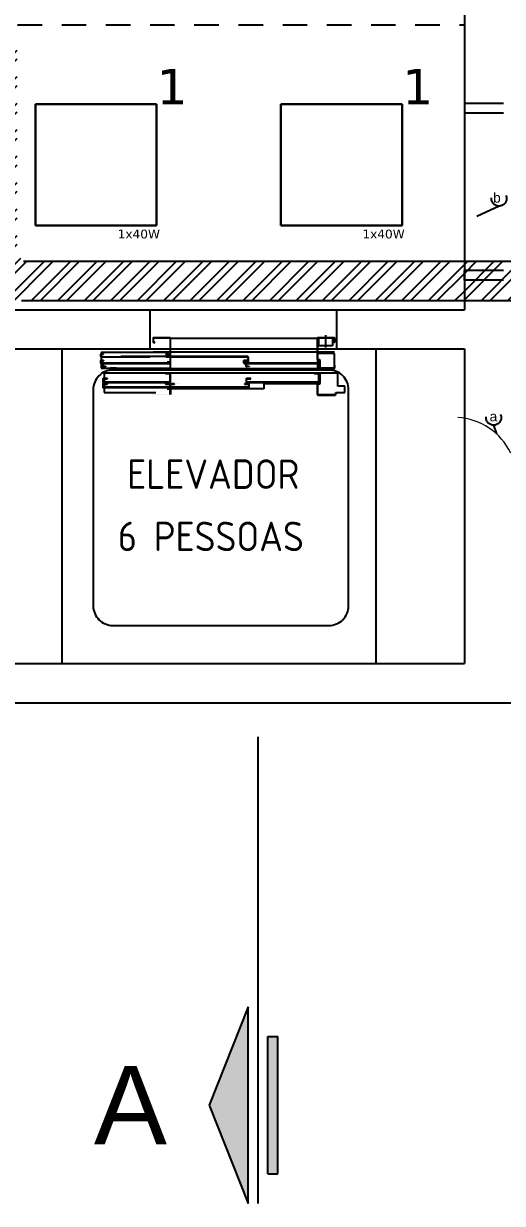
# Model space of a CAD drawing. Header units: metres. Extents: x 3257.7 to 3310.8, y 1679.5 to 1717.1.
# Drawn here: x 3269.71 to 3272.14, y 1691.54 to 1697.54 of the extents above; entities that cross this region are included whole.
import ezdxf
from ezdxf.enums import TextEntityAlignment as Align

# ---------------------------------------------------------------- set-up
doc = ezdxf.new("R2010")
doc.units = ezdxf.units.M
for name, pattern in [('CENTER', [2, 1.25, -0.25, 0.25, -0.25]), ('HIDDEN', [0.375, 0.25, -0.125]), ('HIDDEN2', [0.1875, 0.125, -0.0625])]:
    doc.linetypes.add(name, pattern=pattern)
for name, color, linetype in [('BLOCOS', 1, 'Continuous'), ('ELETROCALHA NO FORRO', 6, 'Continuous'), ('PAREDE', 4, 'Continuous'), ('PROJECAO', 1, 'HIDDEN2'), ('VISTA', 251, 'Continuous')]:
    doc.layers.add(name, color=color, linetype=linetype)
doc.layers.add('DLX_BLD1_LUM', color=7, linetype='Continuous', true_color=0x55aa00)
doc.layers.add('DLX_BLD1_LUMKEY_IDX', color=7, linetype='Continuous', true_color=0x969696)
doc.layers.add('Elet TEXT TOMADAS', color=7, linetype='Continuous', lineweight=0)
doc.layers.add('ELETRODUTOS', color=5, linetype='Continuous', lineweight=20)
doc.styles.get("Standard").update_dxf_attribs({"font": 'arial.ttf'})
doc.styles.add('TableTextStyle', font='')
doc.styles.add('TCTABELA-TXT', font='isocp.shx')
doc.styles.get('TableTextStyle').set_extended_font_data('VERDANA.TTF')

# ---------------------------------------------------------------- blocks, each defined once
blk = doc.blocks.new('ntc')
for p, q in [((0, 0.25), (-0.5, 0.05)), ((0.5, 0.05), (0, 0.25)), ((-0.5, 0.05), (0.5, 0.05)), ((-0.35, -0.05), (0.35, -0.05)), ((-0.35, -0.05), (-0.35, -0.1)), ((0.35, -0.05), (0.35, -0.1)), ((-0.35, -0.1), (0.35, -0.1))]:
    blk.add_line(p, q)
for points in [[(-0.5, 0.05), (0.5, 0.05), (0, 0.25), (0.5, 0.05)], [(-0.35, -0.1), (-0.35, -0.05), (0.35, -0.1), (0.35, -0.05)]]:
    blk.add_solid(points)

msp = doc.modelspace()

# ---------------------------------------------------------------- hatches: boundary and pattern name
at = {"layer": 'BLOCOS'}
h = msp.add_hatch(color=256, dxfattribs=at)
edge = h.paths.add_edge_path()
edge.add_line((3270.4363, 1695.8581), (3270.4505, 1695.8581))
edge.add_arc((3270.4505, 1695.8599), 0.00184, -90, 0)
edge.add_line((3270.4523, 1695.8599), (3270.4523, 1695.9441))
edge.add_arc((3270.4505, 1695.9441), 0.00184, 0, 90)
edge.add_line((3270.4505, 1695.9459), (3270.3663, 1695.9459))
edge.add_arc((3270.3663, 1695.9441), 0.00184, -270, -180)
edge.add_line((3270.3645, 1695.9441), (3270.3645, 1695.9238))
edge.add_arc((3270.3663, 1695.9238), 0.00184, -180, -90)
edge.add_line((3270.3663, 1695.922), (3270.3741, 1695.922))
edge.add_line((3270.3741, 1695.922), (3270.3741, 1695.9232))
edge.add_line((3270.3741, 1695.9232), (3270.3663, 1695.9232))
edge.add_arc((3270.3663, 1695.9238), 0.000639, -180, -90, ccw=False)
edge.add_line((3270.3657, 1695.9238), (3270.3657, 1695.9441))
edge.add_arc((3270.3663, 1695.9441), 0.000639, -270, -180, ccw=False)
edge.add_line((3270.3663, 1695.9447), (3270.4505, 1695.9447))
edge.add_arc((3270.4505, 1695.9441), 0.000639, -360, -270, ccw=False)
edge.add_line((3270.4511, 1695.9441), (3270.4511, 1695.8599))
edge.add_arc((3270.4505, 1695.8599), 0.000639, -450, -360, ccw=False)
edge.add_line((3270.4505, 1695.8593), (3270.4363, 1695.8593))
edge.add_line((3270.4363, 1695.8593), (3270.4363, 1695.8581))
h = msp.add_hatch(color=256, dxfattribs=at)
edge = h.paths.add_edge_path()
edge.add_line((3271.279, 1695.9232), (3271.2868, 1695.9232))
edge.add_arc((3271.2868, 1695.9238), 0.000639, -90, 0)
edge.add_line((3271.2874, 1695.9238), (3271.2874, 1695.9441))
edge.add_arc((3271.2868, 1695.9441), 0.000639, -360, -270)
edge.add_line((3271.2868, 1695.9447), (3271.2026, 1695.9447))
edge.add_arc((3271.2026, 1695.9441), 0.000639, -270, -180)
edge.add_line((3271.202, 1695.9441), (3271.202, 1695.8344))
edge.add_arc((3271.2026, 1695.8344), 0.000639, -180, -90)
edge.add_line((3271.2026, 1695.8338), (3271.2105, 1695.8338))
edge.add_arc((3271.2105, 1695.8307), 0.00303, -360, -270, ccw=False)
edge.add_line((3271.2136, 1695.8307), (3271.2136, 1695.7929))
edge.add_arc((3271.2142, 1695.7929), 0.000639, -180, -90)
edge.add_line((3271.2142, 1695.7922), (3271.2868, 1695.7922))
edge.add_arc((3271.2868, 1695.7929), 0.000639, -90, 0)
edge.add_line((3271.2874, 1695.7929), (3271.2874, 1695.8054))
edge.add_line((3271.2874, 1695.8054), (3271.2886, 1695.8054))
edge.add_line((3271.2886, 1695.8054), (3271.2886, 1695.7929))
edge.add_arc((3271.2868, 1695.7929), 0.00184, -90, 0, ccw=False)
edge.add_line((3271.2868, 1695.7911), (3271.2142, 1695.7911))
edge.add_arc((3271.2142, 1695.7929), 0.00184, -180, -90, ccw=False)
edge.add_line((3271.2124, 1695.7929), (3271.2124, 1695.8307))
edge.add_arc((3271.2105, 1695.8307), 0.00184, -360, -270)
edge.add_line((3271.2105, 1695.8326), (3271.2026, 1695.8326))
edge.add_arc((3271.2026, 1695.8344), 0.00184, -180, -90, ccw=False)
edge.add_line((3271.2008, 1695.8344), (3271.2008, 1695.9441))
edge.add_arc((3271.2026, 1695.9441), 0.00184, -270, -180, ccw=False)
edge.add_line((3271.2026, 1695.9459), (3271.2868, 1695.9459))
edge.add_arc((3271.2868, 1695.9441), 0.00184, -360, -270, ccw=False)
edge.add_line((3271.2886, 1695.9441), (3271.2886, 1695.9238))
edge.add_arc((3271.2868, 1695.9238), 0.00184, -90, 0, ccw=False)
edge.add_line((3271.2868, 1695.922), (3271.279, 1695.922))
edge.add_line((3271.279, 1695.922), (3271.279, 1695.9232))
at = {"layer": 'BLOCOS', "linetype": 'Continuous'}
h = msp.add_hatch(color=256, dxfattribs=at)
edge = h.paths.add_edge_path()
edge.add_arc((3270.4634, 1695.8615), 0.00239, -270, -180)
edge.add_line((3270.461, 1695.8615), (3270.461, 1695.8511))
edge.add_arc((3270.4634, 1695.8511), 0.00239, -180, -90)
edge.add_line((3270.4634, 1695.8487), (3270.8466, 1695.8487))
edge.add_arc((3270.8466, 1695.8475), 0.0012, -360, -270, ccw=False)
edge.add_line((3270.8478, 1695.8475), (3270.8478, 1695.8227))
edge.add_arc((3270.8466, 1695.8227), 0.0012, -90, 0, ccw=False)
edge.add_line((3270.8466, 1695.8215), (3270.8334, 1695.8215))
edge.add_line((3270.8334, 1695.8215), (3270.8334, 1695.8204))
edge.add_line((3270.8334, 1695.8204), (3270.8466, 1695.8204))
edge.add_arc((3270.8466, 1695.8227), 0.00239, -90, 0.00095)
edge.add_line((3270.8489, 1695.8227), (3270.8489, 1695.8475))
edge.add_arc((3270.8466, 1695.8475), 0.00239, -360, -270)
edge.add_line((3270.8466, 1695.8499), (3270.4634, 1695.8499))
edge.add_arc((3270.4634, 1695.8511), 0.0012, -180, -90, ccw=False)
edge.add_line((3270.4622, 1695.8511), (3270.4622, 1695.8615))
edge.add_arc((3270.4633, 1695.8615), 0.00116, -271.91251, -178.08749, ccw=False)
edge.add_line((3270.4634, 1695.8627), (3270.4745, 1695.8627))
edge.add_line((3270.4745, 1695.8627), (3270.4745, 1695.8639))
edge.add_line((3270.4745, 1695.8639), (3270.4634, 1695.8639))
h = msp.add_hatch(color=256, dxfattribs=at)
edge = h.paths.add_edge_path()
edge.add_line((3270.842, 1695.8312), (3270.842, 1695.8303))
edge.add_line((3270.842, 1695.8303), (3270.8288, 1695.8303))
edge.add_arc((3270.8288, 1695.8297), 0.000639, -270, -180)
edge.add_line((3270.8282, 1695.8297), (3270.8282, 1695.8157))
edge.add_arc((3270.8288, 1695.8157), 0.000639, -180, -90)
edge.add_line((3270.8288, 1695.815), (3270.8368, 1695.815))
edge.add_arc((3270.8368, 1695.8133), 0.00176, -360, -270, ccw=False)
edge.add_line((3270.8386, 1695.8133), (3270.8386, 1695.8013))
edge.add_arc((3270.8392, 1695.8013), 0.000639, -180, -90)
edge.add_line((3270.8392, 1695.8007), (3270.8536, 1695.8007))
edge.add_line((3270.8536, 1695.8007), (3270.8536, 1695.7997))
edge.add_line((3270.8536, 1695.7997), (3270.8392, 1695.7997))
edge.add_arc((3270.8392, 1695.8013), 0.0016, -180, -90, ccw=False)
edge.add_line((3270.8376, 1695.8013), (3270.8376, 1695.8133))
edge.add_arc((3270.8368, 1695.8133), 0.000798, 0, 90)
edge.add_line((3270.8368, 1695.8141), (3270.8288, 1695.8141))
edge.add_arc((3270.8288, 1695.8157), 0.0016, -180, -90, ccw=False)
edge.add_line((3270.8272, 1695.8157), (3270.8272, 1695.8297))
edge.add_arc((3270.8288, 1695.8297), 0.0016, -270, -180, ccw=False)
edge.add_line((3270.8288, 1695.8312), (3270.842, 1695.8312))
h = msp.add_hatch(color=256, dxfattribs=at)
edge = h.paths.add_edge_path()
edge.add_arc((3270.8306, 1695.8279), 0.00239, -270, -180)
edge.add_line((3270.8282, 1695.8279), (3270.8282, 1695.8175))
edge.add_arc((3270.8306, 1695.8175), 0.00239, -180, -90)
edge.add_line((3270.8306, 1695.8151), (3271.2074, 1695.8151))
edge.add_arc((3271.2074, 1695.8139), 0.0012, -360, -270, ccw=False)
edge.add_line((3271.2086, 1695.8139), (3271.2086, 1695.7892))
edge.add_arc((3271.2074, 1695.7892), 0.0012, -450, -360, ccw=False)
edge.add_line((3271.2074, 1695.788), (3271.1942, 1695.788))
edge.add_line((3271.1942, 1695.788), (3271.1942, 1695.7868))
edge.add_line((3271.1942, 1695.7868), (3271.2074, 1695.7868))
edge.add_arc((3271.2074, 1695.7892), 0.00239, -90, 0.00095)
edge.add_line((3271.2098, 1695.7892), (3271.2098, 1695.8139))
edge.add_arc((3271.2074, 1695.8139), 0.00239, 0, 90)
edge.add_line((3271.2074, 1695.8163), (3270.8306, 1695.8163))
edge.add_arc((3270.8306, 1695.8175), 0.0012, -180, -90, ccw=False)
edge.add_line((3270.8294, 1695.8175), (3270.8294, 1695.8279))
edge.add_arc((3270.8305, 1695.8279), 0.00116, -271.91251, -178.08749, ccw=False)
edge.add_line((3270.8306, 1695.8291), (3270.8418, 1695.8291))
edge.add_line((3270.8418, 1695.8291), (3270.8418, 1695.8303))
edge.add_line((3270.8418, 1695.8303), (3270.8306, 1695.8303))
at = {"layer": 'BLOCOS'}
h = msp.add_hatch(color=256, dxfattribs=at)
edge = h.paths.add_edge_path()
edge.add_arc((3271.2059, 1695.7632), 0.000958, -359.99234, -270.00159, ccw=False)
edge.add_line((3271.2069, 1695.7632), (3271.2069, 1695.721))
edge.add_arc((3271.2059, 1695.721), 0.000958, -89.98805, -0.01195, ccw=False)
edge.add_line((3271.2059, 1695.7201), (3270.8404, 1695.7201))
edge.add_arc((3270.8404, 1695.721), 0.000958, -179.99841, -90.00766, ccw=False)
edge.add_line((3270.8395, 1695.721), (3270.8395, 1695.7352))
edge.add_arc((3270.8404, 1695.7352), 0.000958, -269.99234, -180.00159, ccw=False)
edge.add_line((3270.8404, 1695.7362), (3270.8615, 1695.7362))
edge.add_line((3270.8615, 1695.7362), (3270.8615, 1695.7381))
edge.add_line((3270.8615, 1695.7381), (3270.8404, 1695.7381))
edge.add_arc((3270.8404, 1695.7352), 0.00287, -269.99578, -180.00017)
edge.add_line((3270.8376, 1695.7352), (3270.8376, 1695.721))
edge.add_arc((3270.8404, 1695.721), 0.00287, -180.00269, -89.99731)
edge.add_line((3270.8404, 1695.7181), (3271.2069, 1695.7181))
edge.add_arc((3271.2069, 1695.7201), 0.00192, -89.48788, 0.00324)
edge.add_line((3271.2088, 1695.7201), (3271.2088, 1695.7632))
edge.add_arc((3271.2059, 1695.7632), 0.00287, -359.99781, -270.00219)
edge.add_line((3271.2059, 1695.766), (3271.1848, 1695.766))
edge.add_line((3271.1848, 1695.766), (3271.1848, 1695.7641))
edge.add_line((3271.1848, 1695.7641), (3271.2059, 1695.7641))
h = msp.add_hatch(color=256, dxfattribs=at)
edge = h.paths.add_edge_path()
edge.add_arc((3271.2153, 1695.7635), 0.00255, -269.99811, -180.00456)
edge.add_line((3271.2128, 1695.7635), (3271.2128, 1695.713))
edge.add_arc((3271.2115, 1695.713), 0.00128, -88.34804, -1.65196, ccw=False)
edge.add_line((3271.2115, 1695.7118), (3271.2034, 1695.7118))
edge.add_arc((3271.2034, 1695.7092), 0.00256, -269.99355, -180.00645)
edge.add_line((3271.2008, 1695.7092), (3271.2008, 1695.6567))
edge.add_arc((3271.2032, 1695.6567), 0.00239, -180.00001, -90)
edge.add_line((3271.2032, 1695.6543), (3271.2911, 1695.6543))
edge.add_arc((3271.291, 1695.6567), 0.00239, -88.89903, 0.00506)
edge.add_line((3271.2934, 1695.6567), (3271.2934, 1695.6623))
edge.add_line((3271.2934, 1695.6623), (3271.2922, 1695.6623))
edge.add_line((3271.2922, 1695.6623), (3271.2922, 1695.6567))
edge.add_arc((3271.291, 1695.6567), 0.0012, -87.72037, -0.02643, ccw=False)
edge.add_line((3271.2911, 1695.6555), (3271.2033, 1695.6555))
edge.add_arc((3271.2033, 1695.6567), 0.0012, -180.00001, -90.51712, ccw=False)
edge.add_line((3271.2021, 1695.6567), (3271.2021, 1695.7092))
edge.add_arc((3271.2034, 1695.7092), 0.00128, -269.99582, -180.00873, ccw=False)
edge.add_line((3271.2034, 1695.7105), (3271.2115, 1695.7105))
edge.add_arc((3271.2115, 1695.713), 0.00255, -89.82909, -1.1685)
edge.add_line((3271.2141, 1695.713), (3271.2141, 1695.7635))
edge.add_arc((3271.2153, 1695.7635), 0.00128, -269.99261, -180.0165, ccw=False)
edge.add_line((3271.2153, 1695.7648), (3271.2187, 1695.7648))
edge.add_line((3271.2187, 1695.7648), (3271.2187, 1695.766))
edge.add_line((3271.2187, 1695.766), (3271.2153, 1695.766))
h = msp.add_hatch(color=256, dxfattribs=at)
edge = h.paths.add_edge_path()
edge.add_line((3270.4499, 1695.6543), (3270.3621, 1695.6543))
edge.add_arc((3270.3621, 1695.6567), 0.00239, -180.00233, -90.00233, ccw=False)
edge.add_line((3270.3597, 1695.6567), (3270.3597, 1695.6623))
edge.add_line((3270.3597, 1695.6623), (3270.3609, 1695.6623))
edge.add_line((3270.3609, 1695.6623), (3270.3609, 1695.6567))
edge.add_arc((3270.3621, 1695.6567), 0.0012, -180.00438, -91.56176)
edge.add_line((3270.3621, 1695.6555), (3270.4499, 1695.6555))
edge.add_arc((3270.4499, 1695.6567), 0.0012, -89.99391, -0.00123)
edge.add_line((3270.4511, 1695.6567), (3270.4511, 1695.6838))
edge.add_arc((3270.4499, 1695.6838), 0.0012, -359.99877, -270.01095)
edge.add_line((3270.4499, 1695.685), (3270.4363, 1695.685))
edge.add_line((3270.4363, 1695.685), (3270.4363, 1695.6862))
edge.add_line((3270.4363, 1695.6862), (3270.4499, 1695.6862))
edge.add_arc((3270.45, 1695.6839), 0.00231, -362.16512, -267.83488, ccw=False)
edge.add_line((3270.4523, 1695.6838), (3270.4523, 1695.6567))
edge.add_arc((3270.4499, 1695.6567), 0.0024, -449.8635, -359.99549, ccw=False)
h = msp.add_hatch(color=256, dxfattribs=at)
edge = h.paths.add_edge_path()
edge.add_arc((3270.8507, 1695.6947), 0.00287, -89.99435, -0.00565)
edge.add_line((3270.8535, 1695.6947), (3270.8535, 1695.7089))
edge.add_arc((3270.8507, 1695.7089), 0.00287, -359.99781, -270.00219)
edge.add_line((3270.8507, 1695.7118), (3270.8296, 1695.7118))
edge.add_line((3270.8296, 1695.7118), (3270.8296, 1695.7098))
edge.add_line((3270.8296, 1695.7098), (3270.8507, 1695.7098))
edge.add_arc((3270.8507, 1695.7089), 0.000958, -359.98805, -270.01195, ccw=False)
edge.add_line((3270.8516, 1695.7089), (3270.8516, 1695.6947))
edge.add_arc((3270.8507, 1695.6947), 0.000958, -89.97768, -0.02232, ccw=False)
edge.add_line((3270.8507, 1695.6937), (3270.482, 1695.6937))
edge.add_arc((3270.482, 1695.6947), 0.000958, -179.97768, -90.02232, ccw=False)
edge.add_line((3270.481, 1695.6947), (3270.481, 1695.7089))
edge.add_arc((3270.482, 1695.7089), 0.000958, -269.98805, -180.01195, ccw=False)
edge.add_line((3270.482, 1695.7098), (3270.5031, 1695.7098))
edge.add_line((3270.5031, 1695.7098), (3270.5031, 1695.7118))
edge.add_line((3270.5031, 1695.7118), (3270.482, 1695.7118))
edge.add_arc((3270.482, 1695.7089), 0.00287, -269.99781, -180.00219)
edge.add_line((3270.4791, 1695.7089), (3270.4791, 1695.6947))
edge.add_arc((3270.482, 1695.6947), 0.00287, -179.99435, -90.00565)
edge.add_line((3270.482, 1695.6918), (3270.8507, 1695.6918))
at = {"layer": 'ELETROCALHA NO FORRO'}
h = msp.add_hatch(dxfattribs=at)
h.set_pattern_fill('ANSI32', color=256, scale=0.01)
h.paths.add_polyline_path([(3272.9616, 1696.3353), (3272.4185, 1696.3353, -0.027694), (3272.3336, 1696.3101, 0.051154), (3272.2886, 1696.1353), (3272.9616, 1696.1353)])
h.paths.add_polyline_path([(3272.3336, 1696.3101, -0.058231), (3272.1491, 1696.2886), (3272.1491, 1696.2386), (3272.1491, 1696.1353), (3272.2886, 1696.1353, -0.051154)])
h.paths.add_polyline_path([(3272.3336, 1696.3101, -0.007623), (3272.3433, 1696.3353), (3271.9491, 1696.3353), (3271.9491, 1696.2886), (3272.1491, 1696.2886, 0.058231)])
h.paths.add_polyline_path([(3272.1491, 1696.2886), (3271.9491, 1696.2886), (3271.9491, 1696.2386), (3272.1491, 1696.2386)])
h.paths.add_polyline_path([(3272.1491, 1696.2386), (3271.9491, 1696.2386), (3271.9491, 1696.1353), (3272.1491, 1696.1353)])
h.paths.add_polyline_path([(3275.3991, 1696.3353), (3272.9616, 1696.3353), (3272.9616, 1696.1353), (3275.3991, 1696.1353)])
h.paths.add_polyline_path([(3276.3616, 1696.3353), (3276.0042, 1696.3353), (3275.9596, 1696.3697), (3275.9596, 1696.777, 0.170652), (3275.7596, 1696.6927), (3275.7596, 1696.3663), (3275.7231, 1696.3353), (3275.5491, 1696.3353), (3275.5491, 1696.1353), (3276.3616, 1696.1353)])
h.paths.add_polyline_path([(3275.5031, 1696.3353), (3275.3991, 1696.3353), (3275.3991, 1696.1353), (3275.5031, 1696.1353)])
h.paths.add_polyline_path([(3275.5491, 1696.3353), (3275.5031, 1696.3353), (3275.5031, 1696.1353), (3275.5491, 1696.1353)])
h.paths.add_polyline_path([(3276.7193, 1696.2973), (3276.6702, 1696.3353), (3276.3616, 1696.3353), (3276.3616, 1696.1353), (3276.6742, 1696.1353), (3276.7193, 1696.1648)])
h.paths.add_polyline_path([(3275.8991, 1698.2861), (3275.7764, 1698.2861), (3275.7596, 1698.2709), (3275.7596, 1697.6886), (3275.8491, 1697.6886), (3275.8991, 1697.6886)])
h.paths.add_polyline_path([(3275.9491, 1698.2793), (3275.9394, 1698.2861), (3275.8991, 1698.2861), (3275.8991, 1697.6886), (3275.9491, 1697.6886)])
h.paths.add_polyline_path([(3275.9596, 1698.272), (3275.9491, 1698.2793), (3275.9491, 1697.6886), (3275.8991, 1697.6886), (3275.8991, 1697.5386), (3275.8491, 1697.5386), (3275.7596, 1697.5386), (3275.7596, 1696.6927, -0.170652), (3275.9596, 1696.777)])
h.paths.add_polyline_path([(3275.8991, 1697.6886), (3275.8491, 1697.6886), (3275.8491, 1697.5386), (3275.8991, 1697.5386)], flags=17)
h.paths.add_polyline_path([(3275.8491, 1697.6886), (3275.7596, 1697.6886), (3275.7596, 1697.5386), (3275.8491, 1697.5386)], flags=17)
h.paths.add_polyline_path([(3269.2491, 1697.5095), (3267.5618, 1697.5095, 0.025129), (3267.5652, 1697.3095), (3269.2491, 1697.3095)])
h.paths.add_polyline_path([(3268.9358, 1697.4869), (3269.0652, 1697.4869), (3269.0005, 1697.3834)], flags=16)
h.paths.add_polyline_path([(3269.4491, 1697.5095), (3269.2491, 1697.5095), (3269.2491, 1697.3095), (3269.4379, 1697.3095), (3269.4491, 1697.2994)])
h.paths.add_polyline_path([(3267.5618, 1697.5095), (3266.3249, 1697.5095), (3266.3249, 1697.4869), (3266.3896, 1697.4869), (3266.3249, 1697.3834, 0.039705), (3266.3556, 1697.3095), (3267.5652, 1697.3095, -0.025129)])
h.paths.add_polyline_path([(3266.3249, 1697.3834), (3266.2603, 1697.4869), (3266.3249, 1697.4869), (3266.3249, 1697.5095), (3265.9991, 1697.5095), (3265.9991, 1697.3386), (3265.8491, 1697.3386), (3265.8491, 1697.5095), (3265.3017, 1697.5095), (3265.2791, 1697.478), (3265.2791, 1697.3379), (3265.3122, 1697.3095), (3266.3556, 1697.3095, -0.039705)])
h.paths.add_polyline_path([(3265.9991, 1697.5095), (3265.8491, 1697.5095), (3265.8491, 1697.3386), (3265.9991, 1697.3386)], flags=17)
h.paths.add_polyline_path([(3276.4581, 1698.1019), (3276.6799, 1698.1019), (3276.6799, 1698.1694), (3276.4581, 1698.1694)], flags=9)
h = msp.add_hatch(dxfattribs=at)
h.set_pattern_fill('ANSI32', color=256, scale=0.01)
h.paths.add_polyline_path([(3271.9491, 1696.1353), (3271.9491, 1696.2386), (3271.9491, 1696.3353), (3269.7051, 1696.3353), (3269.673, 1696.3685), (3269.673, 1697.4696), (3269.6249, 1697.5095), (3269.4491, 1697.5095), (3269.4491, 1697.2994), (3269.473, 1697.2779), (3269.473, 1696.0886), (3269.673, 1696.0886), (3269.673, 1696.1119), (3269.6947, 1696.1353)])

# ---------------------------------------------------------------- linework, layer by layer
for p, q in [((3269.8991, 1695.8886), (3269.8991, 1694.2886)), ((3271.4991, 1695.8886), (3271.4991, 1694.2886)), ((3270.8991, 1691.5404), (3270.8991, 1693.9143))]:
    msp.add_line(p, q)
at = {"layer": 'BLOCOS'}
for p, q in [((3270.3645, 1695.9441), (3270.3645, 1695.9238)), ((3270.3657, 1695.9238), (3270.3657, 1695.9441)), ((3270.4505, 1695.9459), (3270.3663, 1695.9459)), ((3270.3663, 1695.9447), (3270.4505, 1695.9447)), ((3270.3741, 1695.9232), (3270.3663, 1695.9232)), ((3270.3663, 1695.922), (3270.3741, 1695.922)), ((3270.3741, 1695.922), (3270.3741, 1695.9232)), ((3270.4511, 1695.9441), (3270.4511, 1695.8599)), ((3270.4523, 1695.8599), (3270.4523, 1695.9441)), ((3270.4523, 1695.8525), (3270.4523, 1695.9431)), ((3270.4523, 1695.9431), (3271.2008, 1695.9431)), ((3271.2008, 1695.8344), (3271.2008, 1695.9441)), ((3271.2008, 1695.9431), (3271.2008, 1695.8163)), ((3271.202, 1695.9441), (3271.202, 1695.8344)), ((3271.2026, 1695.9459), (3271.2868, 1695.9459)), ((3271.2868, 1695.9447), (3271.2026, 1695.9447)), ((3271.279, 1695.9232), (3271.2868, 1695.9232)), ((3271.279, 1695.922), (3271.279, 1695.9232)), ((3271.2868, 1695.922), (3271.279, 1695.922)), ((3271.2874, 1695.9238), (3271.2874, 1695.9441)), ((3271.2886, 1695.9441), (3271.2886, 1695.9238)), ((3270.4511, 1695.8709), (3270.0993, 1695.8709)), ((3270.0993, 1695.8709), (3270.0993, 1695.7911)), ((3270.3645, 1695.8741), (3271.2886, 1695.8741)), ((3270.431, 1695.8615), (3270.431, 1695.8511)), ((3270.4322, 1695.8511), (3270.4322, 1695.8615)), ((3270.4445, 1695.8639), (3270.4334, 1695.8639)), ((3270.4334, 1695.8627), (3270.4445, 1695.8627)), ((3270.8466, 1695.8499), (3270.4334, 1695.8499)), ((3270.4334, 1695.8487), (3270.8466, 1695.8487)), ((3270.4505, 1695.8593), (3270.4363, 1695.8593)), ((3270.4363, 1695.8593), (3270.4363, 1695.8581)), ((3270.4363, 1695.8581), (3270.4505, 1695.8581)), ((3270.4445, 1695.8627), (3270.4445, 1695.8639)), ((3270.4523, 1695.7879), (3270.4523, 1695.8741)), ((3270.8478, 1695.8475), (3270.8478, 1695.8227)), ((3270.8489, 1695.8227), (3270.8489, 1695.8475)), ((3271.2886, 1695.8661), (3271.202, 1695.8661)), ((3271.2886, 1695.7863), (3271.2886, 1695.8661)), ((3270.0993, 1695.7911), (3270.1774, 1695.7911)), ((3270.0994, 1695.815), (3270.1073, 1695.815)), ((3270.1073, 1695.8141), (3270.0994, 1695.8141)), ((3270.4499, 1695.8163), (3270.0999, 1695.8163)), ((3270.0999, 1695.8151), (3270.4499, 1695.8151)), ((3270.1081, 1695.8013), (3270.1081, 1695.8133)), ((3270.1091, 1695.8133), (3270.1091, 1695.8013)), ((3270.1097, 1695.8007), (3270.1241, 1695.8007)), ((3270.1241, 1695.7997), (3270.1097, 1695.7997)), ((3270.1241, 1695.8007), (3270.1241, 1695.7997)), ((3270.1774, 1695.7911), (3270.1488, 1695.7925)), ((3270.1494, 1695.7925), (3270.1509, 1695.7911)), ((3270.1509, 1695.7911), (3270.4511, 1695.7911)), ((3270.4499, 1695.8215), (3270.4367, 1695.8215)), ((3270.4367, 1695.8215), (3270.4367, 1695.8204)), ((3270.4367, 1695.8204), (3270.4499, 1695.8204)), ((3270.4499, 1695.788), (3270.4367, 1695.788)), ((3270.4367, 1695.788), (3270.4367, 1695.7868)), ((3270.4367, 1695.7868), (3270.4499, 1695.7868)), ((3270.4511, 1695.8139), (3270.4511, 1695.7892)), ((3270.4523, 1695.7892), (3270.4523, 1695.8139)), ((3270.4523, 1695.7863), (3270.4523, 1695.7879)), ((3270.4523, 1695.7879), (3271.2008, 1695.7879)), ((3271.1942, 1695.7879), (3270.4523, 1695.7879)), ((3271.2008, 1695.7863), (3270.4523, 1695.7863)), ((3270.8272, 1695.8157), (3270.8272, 1695.8297)), ((3270.8282, 1695.8297), (3270.8282, 1695.8157)), ((3270.8282, 1695.8279), (3270.8282, 1695.8175)), ((3270.8288, 1695.8312), (3270.842, 1695.8312)), ((3270.842, 1695.8303), (3270.8288, 1695.8303)), ((3270.8288, 1695.815), (3270.8368, 1695.815)), ((3270.8368, 1695.8141), (3270.8288, 1695.8141)), ((3270.8294, 1695.8175), (3270.8294, 1695.8279)), ((3270.8418, 1695.8303), (3270.8306, 1695.8303)), ((3270.8306, 1695.8291), (3270.8418, 1695.8291)), ((3271.2074, 1695.8163), (3270.8306, 1695.8163)), ((3270.8306, 1695.8151), (3271.2074, 1695.8151)), ((3270.8466, 1695.8215), (3270.8334, 1695.8215)), ((3270.8334, 1695.8215), (3270.8334, 1695.8204)), ((3270.8334, 1695.8204), (3270.8466, 1695.8204)), ((3270.8376, 1695.8013), (3270.8376, 1695.8133)), ((3270.8386, 1695.8133), (3270.8386, 1695.8013)), ((3270.8392, 1695.8007), (3270.8536, 1695.8007)), ((3270.8536, 1695.7997), (3270.8392, 1695.7997)), ((3270.8418, 1695.8291), (3270.8418, 1695.8303)), ((3270.842, 1695.8312), (3270.842, 1695.8303)), ((3270.8536, 1695.8007), (3270.8536, 1695.7997)), ((3271.2074, 1695.788), (3271.1942, 1695.788)), ((3271.1942, 1695.788), (3271.1942, 1695.7868)), ((3271.1942, 1695.7868), (3271.2074, 1695.7868)), ((3271.2008, 1695.8151), (3271.2008, 1695.788)), ((3271.2008, 1695.7879), (3271.2008, 1695.7863)), ((3271.2008, 1695.7863), (3271.2886, 1695.7863)), ((3271.2026, 1695.8338), (3271.2105, 1695.8338)), ((3271.2105, 1695.8326), (3271.2026, 1695.8326)), ((3271.2086, 1695.8139), (3271.2086, 1695.7892)), ((3271.2098, 1695.7892), (3271.2098, 1695.8139)), ((3271.2124, 1695.7929), (3271.2124, 1695.8307)), ((3271.2136, 1695.8307), (3271.2136, 1695.7929)), ((3271.2142, 1695.7922), (3271.2868, 1695.7922)), ((3271.2868, 1695.7911), (3271.2142, 1695.7911)), ((3271.2874, 1695.7929), (3271.2874, 1695.8054)), ((3271.2874, 1695.8054), (3271.2886, 1695.8054)), ((3271.2886, 1695.8054), (3271.2886, 1695.7929)), ((3270.1079, 1695.7352), (3270.1079, 1695.721)), ((3270.1098, 1695.721), (3270.1098, 1695.7352)), ((3270.1318, 1695.7381), (3270.1108, 1695.7381)), ((3270.1108, 1695.7362), (3270.1318, 1695.7362)), ((3271.3054, 1695.766), (3270.1151, 1695.766)), ((3270.1151, 1695.766), (3270.1151, 1695.6671)), ((3270.1318, 1695.7362), (3270.1318, 1695.7381)), ((3270.4494, 1695.766), (3270.4284, 1695.766)), ((3270.4284, 1695.766), (3270.4284, 1695.7641)), ((3270.4284, 1695.7641), (3270.4494, 1695.7641)), ((3270.4504, 1695.7632), (3270.4504, 1695.721)), ((3270.4523, 1695.7201), (3270.4523, 1695.7632)), ((3270.8376, 1695.7352), (3270.8376, 1695.721)), ((3270.8395, 1695.721), (3270.8395, 1695.7352)), ((3270.8615, 1695.7381), (3270.8404, 1695.7381)), ((3270.8404, 1695.7362), (3270.8615, 1695.7362)), ((3270.8615, 1695.7362), (3270.8615, 1695.7381)), ((3271.2059, 1695.766), (3271.1848, 1695.766)), ((3271.1848, 1695.766), (3271.1848, 1695.7641)), ((3271.1848, 1695.7641), (3271.2059, 1695.7641)), ((3271.2069, 1695.7632), (3271.2069, 1695.721)), ((3271.2088, 1695.7201), (3271.2088, 1695.7632)), ((3271.2128, 1695.7635), (3271.2128, 1695.713)), ((3271.2141, 1695.713), (3271.2141, 1695.7635)), ((3271.2187, 1695.766), (3271.2153, 1695.766)), ((3271.2153, 1695.7648), (3271.2187, 1695.7648)), ((3271.2187, 1695.7648), (3271.2187, 1695.766)), ((3271.3054, 1695.6998), (3271.3054, 1695.766)), ((3270.1079, 1695.7089), (3270.1079, 1695.6947)), ((3270.1098, 1695.6947), (3270.1098, 1695.7089)), ((3270.4494, 1695.7201), (3270.1108, 1695.7201)), ((3270.1108, 1695.7181), (3270.4504, 1695.7181)), ((3270.1318, 1695.7118), (3270.1108, 1695.7118)), ((3270.1108, 1695.7098), (3270.1318, 1695.7098)), ((3270.4494, 1695.6937), (3270.1108, 1695.6937)), ((3270.1108, 1695.6918), (3270.4494, 1695.6918)), ((3270.1151, 1695.6671), (3270.3776, 1695.6671)), ((3270.1318, 1695.7098), (3270.1318, 1695.7118)), ((3270.4494, 1695.7118), (3270.4284, 1695.7118)), ((3270.4284, 1695.7118), (3270.4284, 1695.7098)), ((3270.4284, 1695.7098), (3270.4494, 1695.7098)), ((3270.4363, 1695.685), (3270.4363, 1695.6862)), ((3270.4363, 1695.6862), (3270.4499, 1695.6862)), ((3270.9286, 1695.6862), (3270.4363, 1695.6862)), ((3270.4499, 1695.685), (3270.4363, 1695.685)), ((3270.4491, 1695.7089), (3270.4491, 1695.6947)), ((3270.4504, 1695.7089), (3270.4504, 1695.6947)), ((3270.451, 1695.6947), (3270.451, 1695.7089)), ((3270.4511, 1695.6567), (3270.4511, 1695.6838)), ((3270.4511, 1695.6567), (3270.4511, 1695.6838)), ((3270.4731, 1695.7118), (3270.452, 1695.7118)), ((3270.452, 1695.7098), (3270.4731, 1695.7098)), ((3270.8507, 1695.6937), (3270.452, 1695.6937)), ((3270.452, 1695.6918), (3270.8507, 1695.6918)), ((3270.4523, 1695.6947), (3270.4523, 1695.7089)), ((3270.4523, 1695.6838), (3270.4523, 1695.6567)), ((3270.4731, 1695.7098), (3270.4731, 1695.7118)), ((3270.8507, 1695.7118), (3270.8296, 1695.7118)), ((3270.8296, 1695.7118), (3270.8296, 1695.7098)), ((3270.8296, 1695.7098), (3270.8507, 1695.7098)), ((3271.2059, 1695.7201), (3270.8404, 1695.7201)), ((3270.8404, 1695.7181), (3271.2069, 1695.7181)), ((3270.8516, 1695.7089), (3270.8516, 1695.6947)), ((3270.8535, 1695.6947), (3270.8535, 1695.7089)), ((3270.8535, 1695.7018), (3270.8535, 1695.7089)), ((3271.2034, 1695.7118), (3270.9286, 1695.7118)), ((3270.9286, 1695.7118), (3270.9286, 1695.6862)), ((3271.2008, 1695.7092), (3271.2008, 1695.6567)), ((3271.2021, 1695.6567), (3271.2021, 1695.7092)), ((3271.2115, 1695.7118), (3271.2034, 1695.7118)), ((3271.2034, 1695.7105), (3271.2115, 1695.7105)), ((3271.2953, 1695.6543), (3271.2953, 1695.6671)), ((3271.2953, 1695.6671), (3271.3405, 1695.6671)), ((3271.3405, 1695.6998), (3271.3054, 1695.6998)), ((3271.3405, 1695.6671), (3271.3405, 1695.6998)), ((3271.2032, 1695.6543), (3271.2911, 1695.6543)), ((3271.2911, 1695.6555), (3271.2033, 1695.6555)), ((3271.2934, 1695.6623), (3271.2922, 1695.6623)), ((3271.2922, 1695.6623), (3271.2922, 1695.6567)), ((3271.2934, 1695.6567), (3271.2934, 1695.6623))]:
    msp.add_line(p, q, dxfattribs=at)
at = {"layer": 'BLOCOS', "linetype": 'Continuous'}
for p, q in [((3271.2036, 1695.9463), (3271.2818, 1695.9463)), ((3271.2036, 1695.9447), (3271.2036, 1695.9463)), ((3271.2818, 1695.9447), (3271.2036, 1695.9447)), ((3271.2076, 1695.9447), (3271.2778, 1695.9447)), ((3271.2076, 1695.9048), (3271.2076, 1695.9447)), ((3271.2778, 1695.9048), (3271.2076, 1695.9048)), ((3271.2778, 1695.9447), (3271.2778, 1695.9048)), ((3271.2818, 1695.9463), (3271.2818, 1695.9447))]:
    msp.add_line(p, q, dxfattribs=at)
at = {"layer": 'BLOCOS', "linetype": 'CENTER'}
msp.add_line((3271.2427, 1695.9584), (3271.2427, 1695.8954), dxfattribs=at)
at = {"layer": 'BLOCOS', "linetype": 'HIDDEN'}
for p, q in [((3270.0975, 1695.8615), (3270.0975, 1695.8511)), ((3270.0987, 1695.8511), (3270.0987, 1695.8615)), ((3270.1111, 1695.8639), (3270.0999, 1695.8639)), ((3270.0999, 1695.8627), (3270.1111, 1695.8627)), ((3270.4499, 1695.8499), (3270.0999, 1695.8499)), ((3270.0999, 1695.8487), (3270.4499, 1695.8487)), ((3270.1111, 1695.8627), (3270.1111, 1695.8639)), ((3270.4511, 1695.8475), (3270.4511, 1695.8227)), ((3270.4523, 1695.8227), (3270.4523, 1695.8475)), ((3270.0975, 1695.8279), (3270.0975, 1695.8175)), ((3270.0978, 1695.8157), (3270.0978, 1695.8297)), ((3270.0987, 1695.8297), (3270.0987, 1695.8157)), ((3270.0987, 1695.8175), (3270.0987, 1695.8279)), ((3270.0994, 1695.8312), (3270.1125, 1695.8312)), ((3270.1125, 1695.8303), (3270.0994, 1695.8303)), ((3270.1111, 1695.8303), (3270.0999, 1695.8303)), ((3270.0999, 1695.8291), (3270.1111, 1695.8291)), ((3270.1111, 1695.8291), (3270.1111, 1695.8303)), ((3270.1125, 1695.8312), (3270.1125, 1695.8303))]:
    msp.add_line(p, q, dxfattribs=at)
at = {"layer": 'BLOCOS'}
msp.add_lwpolyline([(3270.0596, 1695.6816), (3270.0596, 1694.5816, 0.414214), (3270.1596, 1694.4816), (3271.2596, 1694.4816, 0.414214), (3271.3596, 1694.5816), (3271.3596, 1695.6816, 0.414214), (3271.2596, 1695.7816), (3270.1596, 1695.7816, 0.414214)], format="xyb", close=True, dxfattribs=at)
for centre, radius, start, end in [((3270.3663, 1695.9441), 0.00184, 90, 180), ((3270.3663, 1695.9238), 0.00184, 180, 270), ((3270.3663, 1695.9441), 0.000639, 90, 180), ((3270.3663, 1695.9238), 0.000639, 180, 270), ((3270.4505, 1695.9441), 0.00184, 360, 90), ((3270.4505, 1695.9441), 0.000639, 360, 90), ((3271.2026, 1695.9441), 0.00184, 90, 180), ((3271.2026, 1695.9441), 0.000639, 90, 180), ((3271.2868, 1695.9441), 0.00184, 0, 90), ((3271.2868, 1695.9441), 0.000639, 0, 90), ((3271.2868, 1695.9238), 0.000639, 270, 360), ((3271.2868, 1695.9238), 0.00184, 270, 360), ((3270.4334, 1695.8615), 0.00239, 90, 180), ((3270.4334, 1695.8511), 0.00239, 180, 270), ((3270.4333, 1695.8615), 0.00116, 88.08749, 181.91251), ((3270.4334, 1695.8511), 0.0012, 180, 270), ((3270.4505, 1695.8599), 0.00184, 270, 0), ((3270.4505, 1695.8599), 0.000639, 270, 0), ((3270.8466, 1695.8475), 0.00239, 0, 90), ((3270.8466, 1695.8475), 0.0012, 0, 90), ((3270.0999, 1695.8175), 0.00239, 180, 270), ((3270.0994, 1695.8157), 0.0016, 180, 270), ((3270.0999, 1695.8175), 0.0012, 180, 270), ((3270.0994, 1695.8157), 0.000639, 180, 270), ((3270.1073, 1695.8133), 0.00176, 360, 90), ((3270.1073, 1695.8133), 0.000798, 0, 90), ((3270.1097, 1695.8013), 0.0016, 180, 270), ((3270.1097, 1695.8013), 0.000639, 180, 270), ((3270.1491, 1695.7922), 0.000439, 45.00259, 134.99741), ((3270.4499, 1695.8227), 0.0012, 270, 360), ((3270.4499, 1695.8227), 0.00239, 270, 0.00095), ((3270.4499, 1695.8139), 0.00239, 0, 90), ((3270.4499, 1695.8139), 0.0012, 360, 90), ((3270.4499, 1695.7892), 0.0012, 270, 0), ((3270.4499, 1695.7892), 0.00239, 270, 0.00095), ((3270.8288, 1695.8297), 0.0016, 90, 180), ((3270.8288, 1695.8157), 0.0016, 180, 270), ((3270.8306, 1695.8279), 0.00239, 90, 180), ((3270.8288, 1695.8297), 0.000639, 90, 180), ((3270.8306, 1695.8175), 0.00239, 180, 270), ((3270.8288, 1695.8157), 0.000639, 180, 270), ((3270.8305, 1695.8279), 0.00116, 88.08749, 181.91251), ((3270.8306, 1695.8175), 0.0012, 180, 270), ((3270.8368, 1695.8133), 0.00176, 360, 90), ((3270.8368, 1695.8133), 0.000798, 0, 90), ((3270.8392, 1695.8013), 0.0016, 180, 270), ((3270.8392, 1695.8013), 0.000639, 180, 270), ((3270.8466, 1695.8227), 0.0012, 270, 360), ((3270.8466, 1695.8227), 0.00239, 270, 0.00095), ((3271.2026, 1695.8344), 0.00184, 180, 270), ((3271.2026, 1695.8344), 0.000639, 180, 270), ((3271.2074, 1695.8139), 0.00239, 360, 90), ((3271.2074, 1695.8139), 0.0012, 360, 90), ((3271.2074, 1695.7892), 0.0012, 270, 0), ((3271.2074, 1695.7892), 0.00239, 270, 0.00095), ((3271.2105, 1695.8307), 0.00303, 0, 90), ((3271.2105, 1695.8307), 0.00184, 0, 90), ((3271.2142, 1695.7929), 0.00184, 180, 270), ((3271.2142, 1695.7929), 0.000639, 180, 270), ((3271.2868, 1695.7929), 0.000639, 270, 360), ((3271.2868, 1695.7929), 0.00184, 270, 360), ((3270.1108, 1695.7352), 0.00287, 90.00422, 179.99983), ((3270.1108, 1695.7352), 0.000958, 90.00766, 179.99841), ((3270.4494, 1695.7632), 0.00287, 0.00219, 89.99781), ((3270.4494, 1695.7632), 0.000958, 0.00766, 89.99841), ((3270.8404, 1695.7352), 0.00287, 90.00422, 179.99983), ((3270.8404, 1695.7352), 0.000958, 90.00766, 179.99841), ((3271.2059, 1695.7632), 0.00287, 0.00219, 89.99781), ((3271.2059, 1695.7632), 0.000958, 0.00766, 89.99841), ((3271.2153, 1695.7635), 0.00255, 90.00189, 179.99544), ((3271.2153, 1695.7635), 0.00128, 90.00739, 179.9835), ((3270.1108, 1695.721), 0.00287, 179.99731, 270.00269), ((3270.1108, 1695.7089), 0.00287, 90.00219, 179.99781), ((3270.1108, 1695.6947), 0.00287, 180.00219, 269.99781), ((3270.1108, 1695.721), 0.000958, 180.00159, 269.99234), ((3270.1108, 1695.7089), 0.000958, 90.00396, 179.99155), ((3270.1108, 1695.6947), 0.000958, 180.01195, 269.98805), ((3270.452, 1695.7089), 0.00287, 90.00219, 179.99781), ((3270.452, 1695.6947), 0.00287, 180.00565, 269.99435), ((3270.4494, 1695.721), 0.000958, 270.01195, 359.98805), ((3270.4494, 1695.7089), 0.00287, 0.00219, 89.99781), ((3270.4494, 1695.7089), 0.000958, 0.01195, 89.98805), ((3270.4494, 1695.6947), 0.00287, 270.00565, 359.99435), ((3270.4494, 1695.6947), 0.000958, 270.02232, 359.97768), ((3270.45, 1695.6839), 0.00231, 357.83488, 92.16512), ((3270.4499, 1695.6838), 0.0012, 0.00123, 89.98905), ((3270.4504, 1695.7201), 0.00192, 270.51212, 0.00324), ((3270.452, 1695.7089), 0.000958, 90.01195, 179.98805), ((3270.452, 1695.6947), 0.000958, 180.02232, 269.97768), ((3270.8404, 1695.721), 0.00287, 179.99731, 270.00269), ((3270.8404, 1695.721), 0.000958, 180.00159, 269.99234), ((3270.8507, 1695.7089), 0.00287, 0.00219, 89.99781), ((3270.8507, 1695.7089), 0.000958, 0.01195, 89.98805), ((3270.8507, 1695.6947), 0.00287, 270.00565, 359.99435), ((3270.8507, 1695.6947), 0.000958, 270.02232, 359.97768), ((3271.2034, 1695.7092), 0.00256, 90.00645, 179.99355), ((3271.2034, 1695.7092), 0.00128, 90.00418, 179.99127), ((3271.2059, 1695.721), 0.000958, 270.01195, 359.98805), ((3271.2069, 1695.7201), 0.00192, 270.51212, 0.00324), ((3271.2115, 1695.713), 0.00128, 271.65196, 358.34804), ((3271.2115, 1695.713), 0.00255, 270.17091, 358.8315), ((3271.2032, 1695.6567), 0.00239, 179.99999, 270), ((3271.2033, 1695.6567), 0.0012, 179.99999, 269.48288), ((3271.291, 1695.6567), 0.00239, 271.10097, 0.00506), ((3271.291, 1695.6567), 0.0012, 272.27963, 359.97357)]:
    msp.add_arc(centre, radius, start, end, dxfattribs=at)
at = {"layer": 'BLOCOS', "linetype": 'HIDDEN'}
for centre, radius, start, end in [((3270.0999, 1695.8615), 0.00239, 90, 180), ((3270.0999, 1695.8511), 0.00239, 180, 270), ((3270.0999, 1695.8615), 0.00116, 88.08749, 181.91251), ((3270.0999, 1695.8511), 0.0012, 180, 270), ((3270.4499, 1695.8475), 0.00239, 0, 90), ((3270.4499, 1695.8475), 0.0012, 0, 90), ((3270.0999, 1695.8279), 0.00239, 90, 180), ((3270.0994, 1695.8297), 0.0016, 90, 180), ((3270.0994, 1695.8297), 0.000639, 90, 180), ((3270.0999, 1695.8279), 0.00116, 88.08749, 181.91251)]:
    msp.add_arc(centre, radius, start, end, dxfattribs=at)
at = {"layer": 'DLX_BLD1_LUM'}
for points in [[(3269.7656, 1696.5168, 0), (3269.7656, 1697.1338, 0)], [(3269.7656, 1697.1338, 0), (3269.7656, 1697.1338, 0)], [(3269.7656, 1697.1338, 0), (3269.7656, 1696.5168, 0)], [(3269.7656, 1697.1338, 0), (3270.3826, 1697.1338, 0)], [(3270.3826, 1697.1338, 0), (3269.7656, 1697.1338, 0)], [(3269.7656, 1697.1338, 0), (3269.7656, 1697.1338, 0)], [(3269.7656, 1697.1338, 0), (3269.7656, 1696.5168, 0)], [(3270.3826, 1697.1338, 0), (3269.7656, 1697.1338, 0)], [(3269.7656, 1696.5168, 0), (3269.7656, 1697.1338, 0)], [(3269.7656, 1697.1338, 0), (3270.3826, 1697.1338, 0)], [(3270.3826, 1697.1338, 0), (3270.3826, 1696.5168, 0)], [(3270.3826, 1696.5168, 0), (3270.3826, 1697.1338, 0)], [(3270.3826, 1697.1338, 0), (3270.3826, 1697.1338, 0)], [(3270.3826, 1697.1338, 0), (3270.3826, 1697.1338, 0)], [(3270.3826, 1696.5168, 0), (3270.3826, 1697.1338, 0)], [(3270.3826, 1697.1338, 0), (3270.3826, 1696.5168, 0)], [(3271.0156, 1696.5168, 0), (3271.0156, 1697.1338, 0)], [(3271.0156, 1697.1338, 0), (3271.0156, 1697.1338, 0)], [(3271.0156, 1697.1338, 0), (3271.0156, 1696.5168, 0)], [(3271.0156, 1697.1338, 0), (3271.6326, 1697.1338, 0)], [(3271.6326, 1697.1338, 0), (3271.0156, 1697.1338, 0)], [(3271.0156, 1697.1338, 0), (3271.0156, 1697.1338, 0)], [(3271.0156, 1697.1338, 0), (3271.0156, 1696.5168, 0)], [(3271.6326, 1697.1338, 0), (3271.0156, 1697.1338, 0)], [(3271.0156, 1696.5168, 0), (3271.0156, 1697.1338, 0)], [(3271.0156, 1697.1338, 0), (3271.6326, 1697.1338, 0)], [(3271.6326, 1697.1338, 0), (3271.6326, 1696.5168, 0)], [(3271.6326, 1696.5168, 0), (3271.6326, 1697.1338, 0)], [(3271.6326, 1697.1338, 0), (3271.6326, 1697.1338, 0)], [(3271.6326, 1697.1338, 0), (3271.6326, 1697.1338, 0)], [(3271.6326, 1696.5168, 0), (3271.6326, 1697.1338, 0)], [(3271.6326, 1697.1338, 0), (3271.6326, 1696.5168, 0)], [(3270.3826, 1696.5168, 0), (3269.7656, 1696.5168, 0)], [(3269.7656, 1696.5168, 0), (3269.7656, 1696.5168, 0)], [(3269.7656, 1696.5168, 0), (3270.3826, 1696.5168, 0)], [(3269.7656, 1696.5168, 0), (3269.7656, 1696.5168, 0)], [(3269.7656, 1696.5168, 0), (3270.3826, 1696.5168, 0)], [(3270.3826, 1696.5168, 0), (3269.7656, 1696.5168, 0)], [(3270.3826, 1696.5168, 0), (3270.3826, 1696.5168, 0)], [(3270.3826, 1696.5168, 0), (3270.3826, 1696.5168, 0)], [(3271.6326, 1696.5168, 0), (3271.0156, 1696.5168, 0)], [(3271.0156, 1696.5168, 0), (3271.0156, 1696.5168, 0)], [(3271.0156, 1696.5168, 0), (3271.6326, 1696.5168, 0)], [(3271.0156, 1696.5168, 0), (3271.0156, 1696.5168, 0)], [(3271.0156, 1696.5168, 0), (3271.6326, 1696.5168, 0)], [(3271.6326, 1696.5168, 0), (3271.0156, 1696.5168, 0)], [(3271.6326, 1696.5168, 0), (3271.6326, 1696.5168, 0)], [(3271.6326, 1696.5168, 0), (3271.6326, 1696.5168, 0)]]:
    msp.add_polyline3d(points, dxfattribs=at)
at = {"layer": 'ELETROCALHA NO FORRO'}
for p, q in [((3269.7051, 1696.3353), (3275.7231, 1696.3353)), ((3269.6947, 1696.1353), (3276.6742, 1696.1353))]:
    msp.add_line(p, q, dxfattribs=at)
at = {"layer": 'ELETRODUTOS'}
msp.add_arc((3271.8987, 1695.2235), 0.3165, 25.21947, 86.96306, dxfattribs=at)
at = {"layer": 'PAREDE', "linetype": 'Continuous'}
for p, q in [((3271.9491, 1700.9386), (3271.9491, 1697.1386)), ((3272.1491, 1697.1386), (3271.9491, 1697.1386)), ((3271.9491, 1696.2386), (3271.9491, 1696.0886)), ((3272.1491, 1696.2386), (3271.9491, 1696.2386)), ((3271.9491, 1695.8886), (3271.9491, 1694.2886))]:
    msp.add_line(p, q, dxfattribs=at)
at = {"layer": 'PAREDE'}
for p, q in [((3269.4491, 1696.0886), (3270.3491, 1696.0886)), ((3270.3491, 1695.8886), (3270.3491, 1696.0886)), ((3271.2991, 1696.0886), (3271.9491, 1696.0886)), ((3271.2991, 1695.8886), (3271.2991, 1696.0886)), ((3269.4491, 1695.8886), (3270.3491, 1695.8886)), ((3271.2991, 1695.8886), (3271.9491, 1695.8886)), ((3269.4491, 1694.2886), (3271.9491, 1694.2886)), ((3268.3741, 1694.0886), (3273.0241, 1694.0886))]:
    msp.add_line(p, q, dxfattribs=at)
at = {"layer": 'PROJECAO'}
for p, q in [((3269.4491, 1697.5386), (3271.9491, 1697.5386)), ((3272.1256, 1696.6155), (3271.9372, 1696.5287)), ((3272.0981, 1695.5004), (3272.1135, 1695.456))]:
    msp.add_line(p, q, dxfattribs=at)
for centre in [(3272.1256, 1696.654), (3272.0981, 1695.539)]:
    msp.add_circle(centre, 0.0385, dxfattribs=at)
at = {"layer": 'VISTA', "linetype": 'Continuous'}
for p, q in [((3271.9491, 1697.1386), (3271.9491, 1697.0886)), ((3271.9491, 1697.1386), (3271.9491, 1696.2386)), ((3272.1491, 1697.0886), (3271.9491, 1697.0886)), ((3271.9491, 1696.2386), (3271.9491, 1696.2886)), ((3272.1491, 1696.2886), (3271.9491, 1696.2886))]:
    msp.add_line(p, q, dxfattribs=at)
at = {"layer": 'VISTA'}
for p, q in [((3270.3491, 1696.0886), (3271.2991, 1696.0886)), ((3270.3491, 1695.8886), (3271.2991, 1695.8886))]:
    msp.add_line(p, q, dxfattribs=at)

# ---------------------------------------------------------------- block references
at = {"linetype": 'Continuous', "rotation": 90}
msp.add_blockref('ntc', (3270.8991, 1692.0404), dxfattribs=at)

# ---------------------------------------------------------------- texts
at = {"style": 'TCTABELA-TXT'}
for s, p in [('ELEVADOR', (3270.2329, 1695.1767)), ('6 PESSOAS', (3270.1848, 1694.8598))]:
    msp.add_text(s, height=0.15, dxfattribs=at).set_placement(p)
at = {"color": 4}
msp.add_text('A', height=0.4, dxfattribs=at).set_placement((3270.2491, 1692.0404), align=Align.MIDDLE)
at = {"layer": 'DLX_BLD1_LUMKEY_IDX', "style": 'TableTextStyle'}
for s, height, p in [('1', 0.18, (3270.3826, 1697.1338)), ('1', 0.18, (3271.6326, 1697.1338)), ('1x40W', 0.045, (3270.1841, 1696.4511)), ('1x40W', 0.045, (3271.43, 1696.4511))]:
    msp.add_text(s, height=height, dxfattribs=at).set_placement(p)
at = {"layer": 'Elet TEXT TOMADAS', "char_height": 0.05, "attachment_point": 3}
for s, insert in [('b', (3272.1342, 1696.6832)), ('a', (3272.1166, 1695.5703))]:
    msp.add_mtext_dynamic_manual_height_columns(s, width=0.096022, gutter_width=12.5, heights=[0], dxfattribs=dict(at, insert=insert))

doc.saveas('drawing.dxf')
